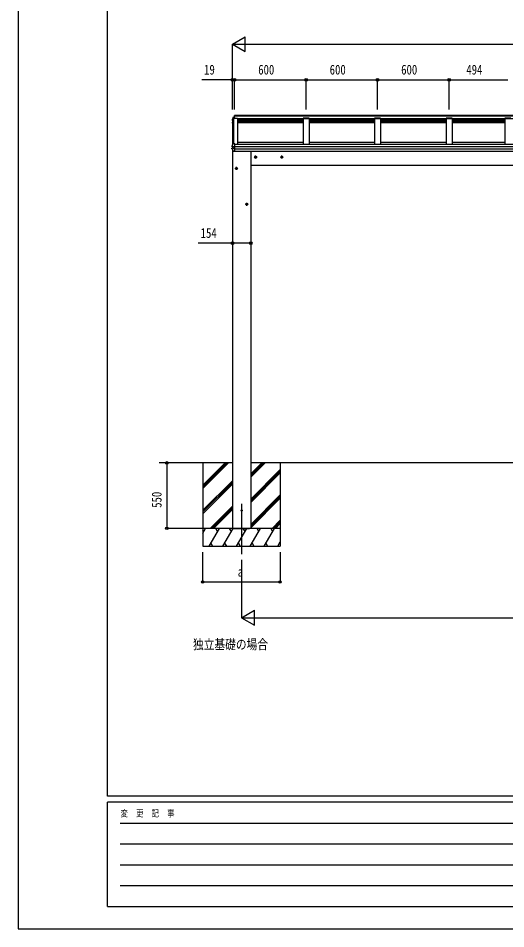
# Model space of a CAD drawing. Units: millimetres, scale not verified. Extents: x -10512 to 10512, y -7425 to 7425.
# Drawn here: x -10512 to -6420, y -7425 to 222 of the extents above; entities that cross this region are included whole.
import ezdxf
from ezdxf.enums import TextEntityAlignment as Align

# ---------------------------------------------------------------- set-up
doc = ezdxf.new("R2010")
doc.units = ezdxf.units.MM
doc.header["$LTSCALE"] = 40
for name, color, linetype in [('0-2_USER1', 3, 'Continuous'), ('0-4_YKK_12', 2, 'Continuous'), ('0-5_YKK_13', 4, 'Continuous'), ('0-6_YKK_A1', 4, 'Continuous'), ('0-7_YKK_D', 6, 'Continuous'), ('0-8_YKK_ZWAK', 7, 'Continuous')]:
    doc.layers.add(name, color=color, linetype=linetype)
doc.styles.add('ＭＳ ゴシック', font='')
doc.styles.get('ＭＳ ゴシック').set_extended_font_data('MS Gothic')

msp = doc.modelspace()

# ---------------------------------------------------------------- linework, layer by layer
at = {"layer": '0-4_YKK_12'}
msp.add_line((-8637.45, -3856.56), (-8637.45, -4277.64), dxfattribs=at)
at = {"layer": '0-5_YKK_13'}
for p, q in [((-8695.95, -610.46), (-8707.11, -611.07)), ((-8717.83, -651.27), (-8717.83, -655.32)), ((-8717.78, -650.94), (-8717.79, -651)), ((-8717.42, -632.33), (-8717.42, -636.35)), ((-8714.95, -653.69), (-8716.77, -654.05)), ((-8716.37, -637.62), (-8714.95, -637.89)), ((-8714.95, -649.68), (-8716.09, -649.82)), ((-8715.8, -655.38), (-8714.95, -655.22)), ((-8714.95, -636.02), (-8715.52, -635.91)), ((-8714.95, -636.37), (-8715.52, -636.26)), ((-8708.13, -616.28), (-8706.93, -616.22)), ((-8706.78, -616), (-8707.15, -613.53)), ((-8706.93, -616.22), (-8707.15, -614.73)), ((-8695.95, -615.4), (-8706.78, -616)), ((-8706.78, -616), (-8706.78, -616.43)), ((-8706.78, -616.39), (-8695.95, -616.39)), ((-8695.95, -613.16), (-8695.95, -616.39)), ((-8695.95, -613.16), (-8695.95, -613.16)), ((-8692.95, -833.94), (-8692.95, -833.62)), ((-8692.95, -834.62), (-8692.95, -833.94)), ((-8692.95, -856.83), (-8692.95, -834.62)), ((-8717.99, -875.56), (-8717.99, -869.03)), ((-8717.52, -857.01), (-8717.52, -850.5)), ((-8709.95, -866.65), (-8717.18, -868.05)), ((-8716.66, -858), (-8716.72, -857.99)), ((-8716.66, -858), (-8716.65, -858)), ((-8709.4, -858.93), (-8715.78, -858.14)), ((-8709.95, -858.87), (-8709.95, -872.66)), ((-8692.95, -858.93), (-8707.74, -859.03)), ((-8692.95, -872.79), (-8707.74, -872.58)), ((-8705.33, -896), (-8705.32, -896.02)), ((-8692.95, -897.09), (-8704.54, -896.47)), ((-8692.95, -858.09), (-8692.95, -856.83)), ((-8692.95, -858.93), (-8692.95, -858.09)), ((-8692.95, -872.79), (-8692.95, -858.93)), ((-8692.95, -874.7), (-8692.95, -872.79)), ((-8692.95, -876.22), (-8692.95, -874.7)), ((-8692.95, -896.69), (-8692.95, -876.22)), ((-8692.95, -897.09), (-8692.95, -896.69)), ((-8530.96, -944.8), (-8507.96, -944.8)), ((-8519.46, -957.31), (-8519.46, -932.3)), ((-8310.96, -944.8), (-8287.96, -944.8)), ((-8299.46, -957.31), (-8299.46, -932.3)), ((-8692.46, -1039.8), (-8669.46, -1039.8)), ((-8680.96, -1052.31), (-8680.96, -1027.3)), ((-8605.46, -1339.8), (-8582.46, -1339.8)), ((-8593.96, -1352.31), (-8593.96, -1327.3))]:
    msp.add_line(p, q, dxfattribs=at)
for points in [[(-8717.79, -650.96), (-8717.82, -651.13), (-8717.82, -651.27)], [(-8717.66, -655.96), (-8716.19, -658.51), (-8714.95, -660.63)], [(-8709.76, -612.28), (-8714, -622.89), (-8717.35, -631.84), (-8717.41, -632.11), (-8717.42, -632.17)], [(-8717.42, -632.17), (-8717.42, -632.28), (-8717.42, -632.33)], [(-8709.76, -615.85), (-8710.75, -618.34), (-8711.74, -620.84), (-8712.71, -623.34), (-8713.66, -625.84), (-8714.6, -628.35), (-8715.53, -630.87), (-8716.45, -633.39), (-8717.35, -635.91)], [(-8695.95, -612.9), (-8707.15, -613.53), (-8707.15, -614.73), (-8708.27, -614.79)], [(-8706.85, -616.43), (-8706.93, -615.87), (-8706.93, -616.22)], [(-8709.59, -829.36), (-8710.62, -831.95), (-8711.65, -834.53), (-8712.65, -837.12), (-8713.64, -839.72), (-8714.62, -842.33), (-8715.58, -844.94), (-8716.53, -847.55), (-8717.47, -850.17)], [(-8692.95, -833.62), (-8706.95, -834.3), (-8706.95, -828.65), (-8708.71, -828.74)], [(-8717.47, -850.17), (-8717.52, -850.38), (-8717.52, -850.5)], [(-8714.18, -858.23), (-8715.41, -858.18), (-8716.65, -858)], [(-8709.4, -858.93), (-8709.15, -858.96), (-8709, -858.97)], [(-8519.46, -952.31), (-8525.96, -948.56), (-8525.96, -941.05), (-8519.46, -937.3)], [(-8519.46, -952.31), (-8512.96, -948.56), (-8512.96, -941.05), (-8519.46, -937.3)], [(-8299.46, -952.31), (-8305.96, -948.56), (-8305.96, -941.05), (-8299.46, -937.3)], [(-8299.46, -952.31), (-8292.96, -948.56), (-8292.96, -941.05), (-8299.46, -937.3)], [(-8680.96, -1047.31), (-8687.46, -1043.56), (-8687.46, -1036.05), (-8680.96, -1032.3)], [(-8680.96, -1047.31), (-8674.46, -1043.56), (-8674.46, -1036.05), (-8680.96, -1032.3)], [(-8593.96, -1347.31), (-8600.46, -1343.56), (-8600.46, -1336.05), (-8593.96, -1332.3)], [(-8593.96, -1347.31), (-8587.46, -1343.56), (-8587.46, -1336.05), (-8593.96, -1332.3)]]:
    msp.add_lwpolyline(points, dxfattribs=at)
for centre, radius in [((-8519.46, -944.8), 8.5), ((-8519.46, -944.8), 7.7), ((-8519.46, -944.8), 6.5), ((-8299.46, -944.8), 8.5), ((-8299.46, -944.8), 7.7), ((-8299.46, -944.8), 6.5), ((-8680.96, -1039.8), 8.5), ((-8680.96, -1039.8), 7.7), ((-8680.96, -1039.8), 6.5), ((-8593.96, -1339.8), 8.5), ((-8593.96, -1339.8), 7.7), ((-8593.96, -1339.8), 6.5), ((-8637.45, -3912.51), 5)]:
    msp.add_circle(centre, radius, dxfattribs=at)
for centre, radius, start, end in [((-8707.53, -613.66), 2.62, 80.76, 148.16555), ((-8716.53, -655.32), 1.3, 100.8784, 209.72862), ((-8716.52, -651.23), 1.3, 99.76805, 169.97457), ((-8716.13, -636.35), 1.3, 160.55137, 259.11062), ((-8716.07, -652.15), 2.32, 92.65141, 119.69627), ((-8715.75, -655.68), 0.299, 100.87832, 209.80871), ((-8283.19, -407.06), 499.04, 209.85327, 210.09589), ((-8283.19, -407.41), 499.04, 209.85327, 210.09589), ((-8715.46, -635.97), 0.299, 160.48478, 259.11069), ((-8246.02, -802.84), 498.52, 158.04646, 160.43093), ((-8715.46, -635.62), 0.3, 212.93591, 259.04607), ((-8708.18, -616.49), 1.7, 92.9577, 157.99775), ((-8708.11, -616.58), 0.3, 92.95769, 158.00506), ((-8708.66, -829.74), 1, 92.95955, 157.94622), ((-8717, -869.03), 0.998, 100.914, 179.94879), ((-8716.99, -875.56), 1, 180, 210.67851), ((-8323.05, -641.86), 459.05, 210.67556, 213.61643), ((-8716.52, -857.01), 1, 180, 258.54639), ((-8710.29, -856.31), 16.37, 271.41275, 274.51688), ((-8704.48, -895.47), 1, 213.61937, 266.89265)]:
    msp.add_arc(centre, radius, start, end, dxfattribs=at)
for centre, major_axis, ratio, start_param, end_param in [((-8708.95, -872.47), (1, 0.195), 0.067217, 3.1284981, 3.4826308), ((-8709.1, -851.41), (-9.96, 2.12), 0.734427, 1.7356015, 1.8609052), ((-8709.1, -880.19), (9.97, 1.96), 0.736539, 1.29146, 1.4167637)]:
    msp.add_ellipse(centre, major_axis=major_axis, ratio=ratio, start_param=start_param, end_param=end_param, dxfattribs=at)
at = {"layer": '0-6_YKK_A1'}
for p, q in [((-3613.95, -595.78), (-8695.95, -595.78)), ((-8695.95, -616.43), (-8695.95, -595.78)), ((-3613.95, -601.07), (-8695.95, -601.07)), ((-8714.95, -634.99), (-8707.83, -616.43)), ((-8714.95, -634.99), (-8714.95, -843.22)), ((-8707.95, -616.75), (-8707.95, -828.7)), ((-8707.83, -616.43), (-8670.95, -616.43)), ((-8702.25, -834.07), (-8702.25, -616.43)), ((-8695.95, -616.43), (-8695.95, -613.16)), ((-8670.95, -616.43), (-8670.95, -836.65)), ((-8670.95, -621.62), (-3613.95, -621.62)), ((-8670.95, -621.62), (-3613.95, -621.62)), ((-8670.95, -624.54), (-8120.95, -624.54)), ((-8670.95, -630.61), (-8120.95, -630.61)), ((-8670.95, -631.59), (-8120.95, -631.59)), ((-8670.95, -641.62), (-8120.95, -641.62)), ((-8670.95, -646.48), (-8120.95, -646.48)), ((-8670.95, -648.01), (-8120.95, -648.01)), ((-8670.95, -649.98), (-8120.95, -649.98)), ((-8670.95, -653.75), (-8120.95, -653.75)), ((-8070.95, -616.43), (-8120.95, -616.43)), ((-8120.95, -616.43), (-8120.95, -836.65)), ((-8070.95, -616.43), (-8120.95, -616.43)), ((-8120.95, -616.43), (-8120.95, -836.65)), ((-8070.95, -616.43), (-8070.95, -836.65)), ((-8070.95, -616.43), (-8070.95, -836.65)), ((-8070.95, -624.54), (-7520.95, -624.54)), ((-8070.95, -630.61), (-7520.95, -630.61)), ((-8070.95, -631.59), (-7520.95, -631.59)), ((-8070.95, -641.62), (-7520.95, -641.62)), ((-8070.95, -646.48), (-7520.95, -646.48)), ((-8070.95, -648.01), (-7520.95, -648.01)), ((-8070.95, -649.98), (-7520.95, -649.98)), ((-8070.95, -653.75), (-7520.95, -653.75)), ((-7470.95, -616.43), (-7520.95, -616.43)), ((-7520.95, -616.43), (-7520.95, -836.65)), ((-7470.95, -616.43), (-7470.95, -836.65)), ((-7470.95, -624.54), (-6920.95, -624.54)), ((-7470.95, -630.61), (-6920.95, -630.61)), ((-7470.95, -631.59), (-6920.95, -631.59)), ((-7470.95, -641.62), (-6920.95, -641.62)), ((-7470.95, -646.48), (-6920.95, -646.48)), ((-7470.95, -648.01), (-6920.95, -648.01)), ((-7470.95, -649.98), (-6920.95, -649.98)), ((-7470.95, -653.75), (-6920.95, -653.75)), ((-6870.95, -616.43), (-6920.95, -616.43)), ((-6920.95, -616.43), (-6920.95, -836.65)), ((-6870.95, -616.43), (-6870.95, -836.65)), ((-6870.95, -624.54), (-6426.95, -624.54)), ((-6870.95, -630.61), (-6426.95, -630.61)), ((-6870.95, -631.59), (-6426.95, -631.59)), ((-6870.95, -641.62), (-6426.95, -641.62)), ((-6870.95, -646.48), (-6426.95, -646.48)), ((-6870.95, -648.01), (-6426.95, -648.01)), ((-6870.95, -649.98), (-6426.95, -649.98)), ((-6870.95, -653.75), (-6426.95, -653.75)), ((-6376.95, -616.43), (-6426.95, -616.43)), ((-6426.95, -616.43), (-6426.95, -836.65)), ((-8692.95, -836.65), (-3616.95, -836.65)), ((-8670.95, -819.55), (-8120.95, -819.55)), ((-8070.95, -819.55), (-7520.95, -819.55)), ((-7470.95, -819.55), (-6920.95, -819.55)), ((-6870.95, -819.55), (-6426.95, -819.55)), ((-8714.45, -858.31), (-8714.45, -867.52)), ((-8714.45, -881.71), (-8714.45, -3512.51)), ((-8692.95, -856.17), (-3616.95, -856.17)), ((-8692.95, -876.28), (-3616.95, -876.28)), ((-8692.95, -895.64), (-3616.95, -895.64)), ((-8560.45, -895.64), (-8560.45, -3512.51)), ((-8560.45, -1012.5), (-3749.45, -1012.5)), ((-8714.45, -3512.51), (-9329.26, -3512.51)), ((-8962.45, -3514.64), (-8960.32, -3512.51)), ((-8962.45, -3512.51), (-8962.45, -4212.51)), ((-8962.45, -3698.49), (-8776.47, -3512.51)), ((-8962.45, -3712.63), (-8762.33, -3512.51)), ((-8962.45, -3726.77), (-8748.19, -3512.51)), ((-8962.45, -3514.64), (-8960.32, -3512.51)), ((-8714.45, -3512.51), (-8714.45, -4062.51)), ((-3749.45, -3512.51), (-8560.45, -3512.51)), ((-8560.45, -3633.14), (-8439.82, -3512.51)), ((-8560.45, -3619), (-8453.96, -3512.51)), ((-8560.45, -3604.86), (-8468.1, -3512.51)), ((-8560.45, -3512.51), (-8560.45, -4062.51)), ((-8312.45, -3512.51), (-8312.45, -4212.51)), ((-8560.45, -3816.99), (-8312.45, -3568.99)), ((-8560.45, -3831.13), (-8312.45, -3583.13)), ((-8962.45, -3910.62), (-8714.45, -3662.62)), ((-8560.45, -3845.27), (-8312.45, -3597.27)), ((-8962.45, -3924.76), (-8714.45, -3676.76)), ((-8962.45, -3938.9), (-8714.45, -3690.9)), ((-8560.45, -4029.12), (-8312.45, -3781.12)), ((-8560.45, -4043.26), (-8312.45, -3795.26)), ((-8560.45, -4057.4), (-8312.45, -3809.4)), ((-8902.21, -4062.51), (-8714.45, -3874.75)), ((-8888.07, -4062.51), (-8714.45, -3888.89)), ((-8873.92, -4062.51), (-8714.45, -3903.04)), ((-8381.71, -4062.51), (-8312.45, -3993.25)), ((-8367.57, -4062.51), (-8312.45, -4007.39)), ((-8353.42, -4062.51), (-8312.45, -4021.54)), ((-8312.45, -4062.51), (-8962.45, -4062.51)), ((-8962.45, -4102.6), (-8939.3, -4062.51)), ((-8954.3, -4088.49), (-8962.45, -4074.38)), ((-8910.43, -4212.51), (-8823.83, -4062.51)), ((-8838.83, -4088.49), (-8853.83, -4062.51)), ((-8794.96, -4212.51), (-8708.36, -4062.51)), ((-8723.36, -4088.49), (-8738.36, -4062.51)), ((-8704.95, -4062.51), (-8569.95, -4062.51)), ((-8679.49, -4212.51), (-8592.89, -4062.51)), ((-8607.89, -4088.49), (-8622.89, -4062.51)), ((-8564.02, -4212.51), (-8477.42, -4062.51)), ((-8492.42, -4088.49), (-8507.42, -4062.51)), ((-8448.55, -4212.51), (-8361.95, -4062.51)), ((-8391.95, -4062.51), (-8376.95, -4088.49)), ((-8895.44, -4186.53), (-8880.44, -4212.51)), ((-8779.96, -4186.53), (-8764.96, -4212.51)), ((-8664.49, -4186.53), (-8649.5, -4212.51)), ((-8549.02, -4186.53), (-8534.03, -4212.51)), ((-8433.55, -4186.53), (-8418.56, -4212.51)), ((-8333.08, -4212.51), (-8312.45, -4176.77)), ((-8318.08, -4186.53), (-8312.45, -4196.29)), ((-8962.45, -4212.51), (-8312.45, -4212.51))]:
    msp.add_line(p, q, dxfattribs=at)
at = {"layer": '0-7_YKK_D'}
for p, q in [((-8714.95, 4.22), (-8606.7, 66.72)), ((-8714.95, -545.78), (-8714.95, 5.22)), ((-8714.95, 4.22), (-8606.7, -58.28)), ((-8714.95, 4.22), (-8498.44, 4.22)), ((-8606.7, -58.28), (-8606.7, 66.72)), ((-8589.95, 4.22), (-3719.95, 4.22)), ((-8714.95, -295.78), (-8971.95, -295.78)), ((-8714.95, -545.78), (-8714.95, -294.78)), ((-8695.7, -295.78), (-8714.95, -295.78)), ((-8695.7, -545.78), (-8695.7, -294.78)), ((-8695.7, -545.78), (-8695.7, -294.78)), ((-8695.7, -295.78), (-8095.7, -295.78)), ((-8695.7, -295.78), (-8653.2, -295.78)), ((-8095.7, -545.78), (-8095.7, -294.78)), ((-8095.7, -545.78), (-8095.7, -294.78)), ((-8095.7, -295.78), (-7495.7, -295.78)), ((-7495.7, -545.78), (-7495.7, -294.78)), ((-7495.7, -545.78), (-7495.7, -294.78)), ((-7495.7, -295.78), (-6895.7, -295.78)), ((-6895.7, -545.78), (-6895.7, -294.78)), ((-6895.7, -545.78), (-6895.7, -294.78)), ((-6895.7, -295.78), (-6401.7, -295.78)), ((-9264.58, -3512.5), (-9264.58, -4062.5)), ((-8966.58, -4062.5), (-9265.58, -4062.5)), ((-8964.58, -4262.5), (-8964.58, -4513.5)), ((-8314.58, -4262.5), (-8314.58, -4513.5)), ((-8637.45, -4327.64), (-8637.45, -4813.51)), ((-8964.58, -4512.5), (-8314.58, -4512.5)), ((-8637.45, -4812.51), (-8529.2, -4750.01)), ((-8637.45, -4812.51), (-8529.2, -4875.01)), ((-8637.45, -4812.51), (-8420.94, -4812.51)), ((-8529.2, -4875.01), (-8529.2, -4750.01)), ((-8512.45, -4812.51), (-3797.45, -4812.51))]:
    msp.add_line(p, q, dxfattribs=at)
msp.add_lwpolyline([(-8560.45, -1667.68), (-8714.45, -1667.68), (-9000.95, -1667.68)], dxfattribs=at)
for centre in [(-8714.95, -295.78), (-8695.7, -295.78), (-8695.7, -295.78), (-8095.7, -295.78), (-8095.7, -295.78), (-7495.7, -295.78), (-7495.7, -295.78), (-6895.7, -295.78), (-6895.7, -295.78), (-8714.45, -1667.68), (-8560.45, -1667.68), (-9264.58, -3512.5), (-9264.58, -4062.5), (-8964.58, -4512.5), (-8314.58, -4512.5)]:
    msp.add_circle(centre, 10.62, dxfattribs=at)
at = {"layer": '0-8_YKK_ZWAK'}
for p, q in [((-9762.45, -6312.5), (-9762.45, 6937.5)), ((9737.55, -6312.5), (-9762.45, -6312.5)), ((-3262.45, -6362.5), (-9762.45, -6362.5)), ((-9762.45, -7237.5), (-9762.45, -6362.5)), ((-9656.2, -6537.5), (-3387.45, -6537.5)), ((-9656.2, -6712.5), (-3387.45, -6712.5)), ((-9656.2, -6887.5), (-3387.45, -6887.5)), ((-9656.2, -7062.5), (-3387.45, -7062.5)), ((-9762.45, -7237.5), (-3262.45, -7237.5))]:
    msp.add_line(p, q, dxfattribs=at)
msp.add_lwpolyline([(-10512.5, -7425), (10512.5, -7425), (10512.5, 7425), (-10512.5, 7425)], close=True, dxfattribs=at)

# ---------------------------------------------------------------- texts
at = {"layer": '0-2_USER1', "style": 'ＭＳ ゴシック', "width": 0.8}
msp.add_text('独立基礎の場合', height=82.48, dxfattribs=at).set_placement((-9045.5, -5102.5), align=Align.BOTTOM_LEFT)
at = {"layer": '0-7_YKK_D', "style": 'ＭＳ ゴシック', "width": 0.8}
for s, p in [('19', (-8951.95, -275.78)), ('600', (-8497.7, -275.78)), ('600', (-7897.7, -275.78)), ('600', (-7297.7, -275.78)), ('494', (-6750.7, -275.78)), ('154', (-8980.95, -1647.68)), ('a', (-8669.58, -4492.5))]:
    msp.add_text(s, height=82.48, dxfattribs=at).set_placement(p, align=Align.BOTTOM_LEFT)
msp.add_text('550', height=82.48, rotation=90, dxfattribs=at).set_placement((-9284.58, -3889.5), align=Align.BOTTOM_LEFT)
at = {"layer": '0-8_YKK_ZWAK', "style": 'ＭＳ ゴシック', "width": 0.8}
msp.add_text('変  更  記  事', height=54.99, dxfattribs=at).set_placement((-9653.28, -6500), align=Align.BOTTOM_LEFT)

doc.saveas('drawing.dxf')
